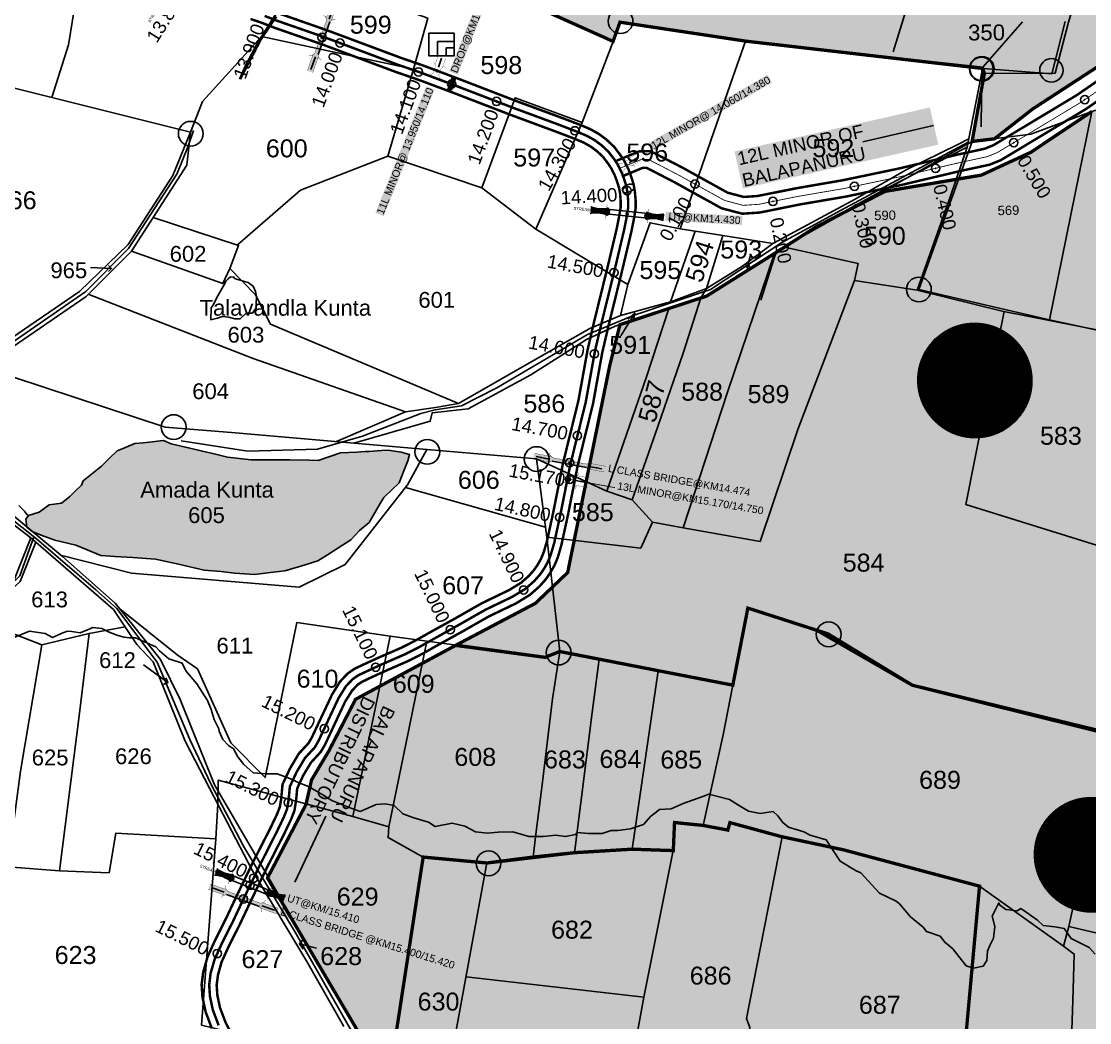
# Model space of a CAD drawing. Header units: inches. Extents: x 194782 to 246112, y 1600383 to 1614216.
# Drawn here: x 198601 to 199887, y 1608963 to 1610168 of the extents above; entities that cross this region are included whole.
import ezdxf
from ezdxf.enums import TextEntityAlignment as Align

# ---------------------------------------------------------------- set-up
doc = ezdxf.new("R2010")
doc.units = ezdxf.units.IN
doc.header["$LTSCALE"] = 15
doc.header["$MEASUREMENT"] = 0
doc.header["$PDMODE"] = 32
doc.header["$PDSIZE"] = 10
doc.linetypes.add('ACAD_ISO02W100', pattern=[15, 12, -3])
doc.linetypes.add('HIDDEN2', pattern=[0.1875, 0.125, -0.0625])
for name, color, linetype in [('BOUNDRY STONES', 240, 'Continuous'), ('CANAL1', 7, 'Continuous'), ('CS', 134, 'Continuous'), ('CSMark', 72, 'Continuous'), ('PAPER SIZE', 5, 'Continuous'), ('PLOTS', 7, 'Continuous'), ('PLOTS NO', 7, 'Continuous'), ('ROADS', 1, 'Continuous'), ('STREAMS', 4, 'Continuous'), ('STRUCTURE', 5, 'Continuous'), ('text2', 7, 'Continuous'), ('wells', 7, 'Continuous'), ('WUA-9', 3, 'Continuous')]:
    doc.layers.add(name, color=color, linetype=linetype)
doc.styles.get("Standard").update_dxf_attribs({"font": 'arial.ttf'})
doc.dimstyles.get("Standard").update_dxf_attribs({"dimtxt": 0.18, "dimasz": 0.18, "dimexe": 0.18, "dimexo": 0.0625, "dimgap": 0.09, "dimtad": 0, "dimtih": 1, "dimtoh": 1, "dimdec": 4, "dimzin": 0, "dimdsep": 46, "dimtxsty": 'Standard', "dimcen": 0.09, "dimadec": 0, "dimazin": 0, "dimtfac": 1, "dimtdec": 4, "dimtofl": 0, "dimtmove": 0, "dimatfit": 3, "dimfxl": 1, "dimtolj": 1, "dimtzin": 0, "dimarcsym": 0})
pattern_1 = [(45, (0, 0), (-0.088388347648, 0.088388347648), [])]

# ---------------------------------------------------------------- blocks, each defined once
blk = doc.blocks.new('DROP')
h = blk.add_hatch()
h.set_pattern_fill('ANSI31', color=1, scale=10, angle=45)
h.set_pattern_definition([(90, (-324.4107, -25.7687), (-1.25, 0), [])])
h.paths.add_polyline_path([(-9.9, -4.3), (-13.8, 4.1), (13.8, 4.1), (10.2, -4.3)])
at = {"layer": 'STRUCTURE', "color": 5, "const_width": 0.49}
blk.add_lwpolyline([(-9.9, -4.3), (-13.8, 4.1), (13.8, 4.1), (10.2, -4.3), (-9.9, -4.3)], dxfattribs=at)
at = {"layer": 'STRUCTURE', "color": 5}
blk.add_circle((0, 0), 1.33, dxfattribs=at)
blk = doc.blocks.new('UT')
at = {"layer": 'STRUCTURE'}
h = blk.add_hatch(dxfattribs=at)
h.set_pattern_fill('DASH', color=150, scale=8, angle=-39.6278, style=0)
h.set_pattern_definition([(320.372247933, (-4370.464, -6260.8811), (1.40800153113, 0.132407282), [1, -1])])
h.paths.add_polyline_path([(765163, 1700681.9), (765165.6, 1700680.6), (765167.2, 1700680.3), (765169.1, 1700680), (765172.4, 1700679.6), (765176.4, 1700679.3), (765179.5, 1700679.5), (765183.1, 1700679.9), (765187.7, 1700680.9), (765188.9, 1700681.2), (765193.1, 1700682.2), (765196.1, 1700680.2), (765196.1, 1700672.2), (765193.1, 1700670.2), (765190.5, 1700670.8), (765188.1, 1700671.3), (765185.5, 1700671.8), (765183.6, 1700672.1), (765181, 1700672.5), (765180.3, 1700672.5), (765178.5, 1700672.6), (765176.7, 1700672.6), (765174.6, 1700672.5), (765172.5, 1700672.3), (765170.4, 1700672), (765168.5, 1700671.7), (765166.1, 1700671.2), (765165, 1700670.8), (765163, 1700669.7)])
h.paths.add_polyline_path([(765259.1, 1700682.2), (765256.1, 1700680.2), (765256.1, 1700672.2), (765259.1, 1700670.2), (765261.9, 1700671), (765264.4, 1700671.6), (765266.4, 1700672), (765269.1, 1700672.5), (765272.7, 1700673), (765276.1, 1700673.1), (765278.6, 1700672.9), (765281.2, 1700672.7), (765283.9, 1700672.3), (765286.4, 1700671.9), (765288, 1700671.3), (765289.2, 1700670.6), (765289.1, 1700682.7), (765287.6, 1700681.8), (765285.7, 1700681.2), (765283, 1700680.7), (765281.2, 1700680.4), (765276.7, 1700679.9), (765272.7, 1700679.9), (765268.7, 1700680.3), (765264.8, 1700681), (765261.2, 1700681.7)])
at = {"layer": 'STRUCTURE', "color": 150, "const_width": 0.628}
for points in [[(765190.1, 1700688.2), (765190.1, 1700684.2), (765196.1, 1700680.2), (765256.1, 1700680.2), (765262.1, 1700684.2), (765262.1, 1700688.2)], [(765190.1, 1700664.2), (765190.1, 1700668.2), (765196.1, 1700672.2), (765256.1, 1700672.2), (765262.1, 1700668.2), (765262.1, 1700664.2)]]:
    blk.add_lwpolyline(points, dxfattribs=at)
at = {"layer": 'STRUCTURE', "color": 150}
for points in [[(765196.1, 1700680.2), (765256.1, 1700680.2)], [(765196.1, 1700672.2), (765256.1, 1700672.2)], [(765196.1, 1700672.2), (765256.1, 1700672.2)]]:
    blk.add_lwpolyline(points, dxfattribs=at)
at = {"layer": 'STRUCTURE', "color": 0}
blk.add_circle((765226.1, 1700676.2), 1.89, dxfattribs=at)
at = {"layer": 'STRUCTURE', "color": 150}
for points in [[(765163, 1700681.9), (765164.4, 1700681.1), (765167.9, 1700680.2), (765171.2, 1700679.8), (765176.1, 1700679.4), (765184.7, 1700680.3), (765193.1, 1700682.2)], [(765163, 1700669.7), (765164.3, 1700670.6), (765167.8, 1700671.6), (765171.2, 1700672.1), (765176, 1700672.6), (765184.7, 1700672), (765193.1, 1700670.2)], [(765289.1, 1700682.7), (765287.8, 1700681.9), (765284.3, 1700680.9), (765280.9, 1700680.4), (765276.1, 1700679.8), (765267.4, 1700680.5), (765259.1, 1700682.2)], [(765289.2, 1700670.6), (765287.8, 1700671.4), (765284.2, 1700672.3), (765280.9, 1700672.7), (765276.1, 1700673.1), (765267.4, 1700672.2), (765259.1, 1700670.2)]]:
    blk.add_spline(points, degree=3, dxfattribs=at)
at = {"layer": 'STRUCTURE', "color": 0}
blk.add_text('STREAM', height=5, dxfattribs=at).set_placement((765148.2, 1700675.8), align=Align.MIDDLE_CENTER)
for points in [[(765190.9, 1700676), (765164.2, 1700675.8)], [(765289.3, 1700676.7), (765265.4, 1700676.4)]]:
    blk.add_leader(points, dimstyle='Standard', override={"dimasz": 10, "dimgap": 0.09, "dimtad": 0}, dxfattribs=at)
blk = doc.blocks.new('SLB')
at = {"layer": 'STRUCTURE'}
h = blk.add_hatch(dxfattribs=at)
h.set_pattern_fill('DOTS', color=6, scale=20, angle=320.3722, style=0)
h.set_pattern_definition([(320.372247934, (-159.4327, -72.9564), (1.2786241598, 0.5641323054), [0, -1.25])])
h.paths.add_polyline_path([(769699.5, 1706871.1), (769699.5, 1706861.1), (769729.1, 1706861.1), (769732.1, 1706863.1), (769792.1, 1706863.1), (769795.1, 1706861.1), (769824.7, 1706861.1), (769824.7, 1706871.1), (769795.1, 1706871.1), (769792.1, 1706869.1), (769732.1, 1706869.1), (769729.1, 1706871.1)])
at = {"layer": 'STRUCTURE', "color": 6, "linetype": 'ACAD_ISO02W100', "ltscale": 0.5, "const_width": 0.5}
for points in [[(769699.5, 1706871.1), (769729.1, 1706871.1)], [(769699.5, 1706861.1), (769729.1, 1706861.1)], [(769795.1, 1706871.1), (769824.7, 1706871.1)], [(769795.1, 1706861.1), (769824.7, 1706861.1)]]:
    blk.add_lwpolyline(points, dxfattribs=at)
at = {"layer": 'STRUCTURE', "color": 6, "const_width": 0.628}
for points in [[(769726.1, 1706877.1), (769726.1, 1706873.1), (769732.1, 1706869.1), (769792.1, 1706869.1), (769798.1, 1706873.1), (769798.1, 1706877.1)], [(769726.1, 1706855.1), (769726.1, 1706859.1), (769732.1, 1706863.1), (769792.1, 1706863.1), (769798.1, 1706859.1), (769798.1, 1706855.1)]]:
    blk.add_lwpolyline(points, dxfattribs=at)
at = {"layer": 'STRUCTURE', "color": 6}
blk.add_lwpolyline([(769732.1, 1706863.1), (769792.1, 1706863.1)], dxfattribs=at)
blk.add_lwpolyline([(769732.1, 1706863.1), (769792.1, 1706863.1)], dxfattribs=at)
at = {"layer": 'STRUCTURE', "color": 0}
blk.add_circle((769762.1, 1706866.1), 1.24, dxfattribs=at)
for points in [[(769703.8, 1706866), (769726.7, 1706866)], [(769818.6, 1706865.8), (769795.7, 1706865.8)]]:
    blk.add_leader(points, dimstyle='Standard', override={"dimasz": 10, "dimgap": 0.09, "dimtad": 0}, dxfattribs=at)
blk = doc.blocks.new('OT')
at = {"layer": 'STRUCTURE', "color": 190}
for points, const_width in [([(769775.2, 1706601.8), (769775.2, 1706597.8), (769769.2, 1706593.8), (769761.8, 1706593.8), (769754.4, 1706593.8), (769748.4, 1706597.8), (769748.4, 1706601.8)], 0.5), ([(769751.4, 1706595.8), (769729.4, 1706595.8)], 0.5), ([(769761.8, 1706593.8), (769761.8, 1706581)], 2.5), ([(769751.4, 1706579), (769729.4, 1706579)], 0.5), ([(769748.4, 1706573), (769748.4, 1706577), (769754.4, 1706581), (769761.8, 1706581), (769761.8, 1706581), (769761.8, 1706581), (769769.2, 1706581), (769775.2, 1706577), (769775.2, 1706573)], 0.5)]:
    blk.add_lwpolyline(points, dxfattribs=dict(at, const_width=const_width))
at = {"layer": 'STRUCTURE', "color": 0}
blk.add_circle((769761.8, 1706587.4), 1.87, dxfattribs=at)
blk.add_leader([(769732.6, 1706587.4), (769753.8, 1706587.4)], dimstyle='Standard', override={"dimasz": 10, "dimgap": 0.09, "dimtad": 0}, dxfattribs=at)

msp = doc.modelspace()

# ---------------------------------------------------------------- hatches: boundary and pattern name
at = {"layer": 'PLOTS NO', "true_color": 0xcd6928}
h = msp.add_hatch(color=32, dxfattribs=at)
h.dxf.hatch_style = 1
h.paths.add_polyline_path([(199062.2, 1610361.2), (199128.4, 1610445.5), (199159.3, 1610480.3), (199193.3, 1610509.1), (199207.4, 1610520.5), (199319.4, 1610533.8), (199415.7, 1610554.7), (199479.6, 1610597.1), (199505.3, 1610612.1), (199584.5, 1610608.1), (199640.2, 1610641.5), (199694.8, 1610687), (199711, 1610723.4), (199732.9, 1610726.7), (199826.8, 1610706.3), (199880.4, 1610686.2), (199939.1, 1610665.3), (199997.3, 1610646.2), (200001.3, 1610645.7), (200136.3, 1610578.7), (200183.8, 1610567), (200245.1, 1610514.5), (200367.4, 1610507.2), (200430.8, 1610519.4), (200556.3, 1610504.1), (200613.2, 1610499.2), (200643.7, 1610480.8), (200646.8, 1610430.2), (200637.7, 1610413.5), (200626, 1610393), (200631.7, 1610317.3), (200631.1, 1610286.7), (200399.3, 1610172.3), (200307.3, 1610130.8), (200242.5, 1610101.3), (200176.1, 1610094.5), (200091.4, 1610096.2), (199924.2, 1610131.5), (199818.6, 1610062.8), (199772.7, 1610027), (199745.8, 1610023.8), (199760.5, 1610105.6), (199758.5, 1610111.7), (199473, 1610144.6), (199321.7, 1610167.4), (199313.4, 1610144.3), (198996.4, 1610286), (199017.2, 1610314.9), (199044.6, 1610337.1)])
h = msp.add_hatch(color=32, dxfattribs=at)
h.dxf.hatch_style = 1
h.paths.add_polyline_path([(199062.2, 1610361.2), (199128.4, 1610445.5), (199159.3, 1610480.3), (199193.3, 1610509.1), (199207.4, 1610520.5), (199319.4, 1610533.8), (199415.7, 1610554.7), (199479.6, 1610597.1), (199505.3, 1610612.1), (199584.5, 1610608.1), (199640.2, 1610641.5), (199694.8, 1610687), (199711, 1610723.4), (199732.9, 1610726.7), (199826.8, 1610706.3), (199880.4, 1610686.2), (199939.1, 1610665.3), (199997.3, 1610646.2), (200001.3, 1610645.7), (200136.3, 1610578.7), (200183.8, 1610567), (200245.1, 1610514.5), (200367.4, 1610507.2), (200430.8, 1610519.4), (200556.3, 1610504.1), (200613.2, 1610499.2), (200643.7, 1610480.8), (200646.8, 1610430.2), (200637.7, 1610413.5), (200626, 1610393), (200631.7, 1610317.3), (200631.1, 1610286.7), (200399.3, 1610172.3), (200307.3, 1610130.8), (200242.5, 1610101.3), (200176.1, 1610094.5), (200091.4, 1610096.2), (199924.2, 1610131.5), (199818.6, 1610062.8), (199772.7, 1610027), (199745.8, 1610023.8), (199760.5, 1610105.6), (199758.5, 1610111.7), (199473, 1610144.6), (199321.7, 1610167.4), (199313.4, 1610144.3), (198996.4, 1610286), (199017.2, 1610314.9), (199044.6, 1610337.1)])
at = {"layer": 'PLOTS NO', "true_color": 0xa953a0}
h = msp.add_hatch(dxfattribs=at)
h.set_pattern_fill('ANSI31', color=215)
h.set_pattern_definition(pattern_1)
h.paths.add_polyline_path([(199123.7, 1609417.1), (199219.8, 1609467.7), (199258.7, 1609504.8), (199309.3, 1609753.7), (199321.7, 1609803.2), (199380.6, 1609822.7), (199419.2, 1609835.4), (199426, 1609837.6), (199507.6, 1609888.8), (199557.8, 1609920.9), (199640.9, 1609963.7), (199757, 1609983.3), (199816.7, 1610010.9), (199889.8, 1610059.7), (199979.9, 1610088.2), (199916.6, 1609792.3), (199989.1, 1609779.3), (199988.2, 1609774.2), (200151.9, 1609733.4), (200159.3, 1609762.5), (200394.5, 1609703.9), (200465.6, 1609748.5), (200398.7, 1609585.6), (200348.1, 1609462.4), (200301, 1609241.6), (200095.6, 1609293.3), (200028.2, 1609310.8), (199913, 1609322.2), (199911.7, 1609311.3), (199895.3, 1609314.1), (199673.8, 1609369.1), (199572.3, 1609430.9), (199475.7, 1609462), (199457.6, 1609369.2), (199367.8, 1609386.6), (199296.6, 1609400.5), (199249.2, 1609409.7), (199231.4, 1609402.7)])
at = {"layer": 'PLOTS NO', "true_color": 0xf7abae}
h = msp.add_hatch(dxfattribs=at)
h.set_pattern_fill('ANSI31', color=241)
h.set_pattern_definition(pattern_1)
h.paths.add_polyline_path([(200188.9, 1608705.7), (199857.8, 1608746.3), (199865.2, 1608790.2), (199725.2, 1608803.2), (199754.7, 1609127.2), (199591, 1609170.9), (199516.2, 1609186.8), (199454.1, 1609203.7), (199451.6, 1609194.7), (199421.9, 1609200.3), (199387.4, 1609203.8), (199385.9, 1609170), (199336.3, 1609171.7), (199266.9, 1609167.5), (199217.1, 1609162.2), (199161.5, 1609155.1), (199084.7, 1609162.2), (199045.3, 1608905.7), (199031.7, 1608909.1), (198897.2, 1609137.1), (198943.5, 1609225.4), (198950.3, 1609255.2), (198971, 1609289.8), (199003.3, 1609352.2), (199124.2, 1609417.3), (199231.4, 1609402.7), (199249.2, 1609409.7), (199367.8, 1609386.6), (199457.6, 1609369.2), (199475.7, 1609462), (199558.9, 1609435.2), (199673.8, 1609369.1), (199911.7, 1609311.3), (199913, 1609322.2), (200028.2, 1609310.8), (200095.6, 1609293.3), (200300.7, 1609241.4), (200274.1, 1609135.2), (200239.4, 1608969), (200224.7, 1608881.4)])
at = {"layer": 'PLOTS NO', "true_color": 0x105689}
h = msp.add_hatch(color=146, dxfattribs=at)
h.dxf.hatch_style = 1
h.paths.add_polyline_path([(199519.4, 1607808.8), (199559.2, 1607954.8), (199563, 1607966.6), (199549.2, 1608000.8), (199518.4, 1608065), (199491.7, 1608116), (199459.2, 1608167.8), (199386.2, 1608290.1), (199335.6, 1608382.6), (199329.7, 1608393.5), (199254.4, 1608552.3), (199205.9, 1608655.5), (199202.4, 1608663), (199108, 1608784.4), (199094.4, 1608801.9), (199031.7, 1608909.1), (199045.3, 1608905.7), (199084.7, 1609162.2), (199161.5, 1609155.1), (199266.9, 1609167.5), (199336.3, 1609171.7), (199385.9, 1609170), (199387.4, 1609203.8), (199421.9, 1609200.3), (199451.6, 1609194.7), (199454.1, 1609203.7), (199516.2, 1609186.8), (199591, 1609170.9), (199754.7, 1609127.2), (199725.2, 1608803.2), (199865.2, 1608790.2), (199857.8, 1608746.3), (200188.9, 1608705.7), (200167.1, 1608569.4), (200138.2, 1608392.3), (200122.1, 1608279.9), (200100.7, 1608146.6), (200075, 1607996.2), (200016.7, 1607801.5), (199984.1, 1607699.1), (199948.3, 1607590.7), (199922.4, 1607437.1), (199898.5, 1607332.5), (199865.4, 1607312.9), (199832.4, 1607319.7), (199794.5, 1607346.2), (199697.4, 1607459), (199532.6, 1607620.7), (199610.5, 1607599.2), (199705.7, 1607576.6), (199713.2, 1607618.4), (199732, 1607623.4), (199630.7, 1607702.4), (199599, 1607739.2), (199591.4, 1607746.9), (199552.1, 1607786.9)])
at = {"layer": 'text2'}
h = msp.add_hatch(dxfattribs=at)
h.set_pattern_fill('ANSI31', color=5)
h.set_pattern_definition([(45, (8885.66825, -2942.65572), (-0.088388347648, 0.088388347648), [])])
edge = h.paths.add_edge_path()
edge.add_arc((199749.1, 1609736), 69.1, 0, 360)
h.paths.add_polyline_path([(199670.4, 1609704.9), (199827.8, 1609704.9), (199827.8, 1609767), (199670.4, 1609767)], flags=9)
h = msp.add_hatch(dxfattribs=at)
h.set_pattern_fill('ANSI31', color=5)
h.set_pattern_definition([(45, (9026.21393, -3513.70446), (-0.088388347648, 0.088388347648), [])])
edge = h.paths.add_edge_path()
edge.add_arc((199889.6, 1609164.9), 69.1, 0, 360)
h.paths.add_polyline_path([(199811, 1609133.9), (199968.3, 1609133.9), (199968.3, 1609195.9), (199811, 1609195.9)], flags=9)
at = {"layer": 'wells'}
h = msp.add_hatch(dxfattribs=at)
h.set_pattern_fill('DASH', color=4, scale=14.585985, angle=-0.032)
h.set_pattern_definition([(359.9679704, (169158.6997, 1606507.6775), (1.82426713, 1.82222866), [1.82324818, -1.82324818])])
h.paths.add_polyline_path([(198609.5, 1609573.4), (198622.3, 1609577.3), (198634.1, 1609586.2), (198649.3, 1609588.2), (198658.6, 1609596), (198666.1, 1609603.2), (198673.1, 1609610), (198675.1, 1609615.2), (198697.3, 1609632.9), (198707, 1609642.4), (198716.2, 1609651.3), (198724.3, 1609654.6), (198737.6, 1609660.1), (198747.4, 1609661.1), (198758.6, 1609662.3), (198768, 1609663.2), (198771.9, 1609663.6), (198781.2, 1609659.8), (198803.5, 1609654.6), (198818.9, 1609650.9), (198832.8, 1609647.6), (198848.9, 1609643.8), (198877.7, 1609640.5), (198909, 1609640.5), (198924.3, 1609640.4), (198947.9, 1609639.9), (198958.4, 1609639.7), (198972.2, 1609644.4), (198985.1, 1609648.8), (199004.7, 1609649.9), (199014.3, 1609650.4), (199019.1, 1609650.7), (199034.6, 1609651.6), (199042.1, 1609652), (199058.3, 1609649.6), (199068.3, 1609646.9), (199066.3, 1609639.4), (199061.3, 1609627.1), (199055.6, 1609612.9), (199037.3, 1609595.1), (199033, 1609587.9), (199019.5, 1609564.9), (199007.9, 1609555.5), (198997.4, 1609544), (198982.1, 1609534.2), (198969.6, 1609526.3), (198957.7, 1609518.7), (198937.3, 1609512.5), (198918.2, 1609506.7), (198900.9, 1609504.7), (198881.4, 1609502.4), (198857.6, 1609503.9), (198841.6, 1609506.2), (198820.8, 1609507.7), (198790.2, 1609515), (198767.9, 1609519.8), (198762.2, 1609521), (198735, 1609522.8), (198713.4, 1609524.2), (198696.4, 1609525.3), (198679.9, 1609532), (198666.2, 1609537.7), (198641.1, 1609543.8), (198624.5, 1609549.7), (198613.7, 1609554.2), (198607.4, 1609559.5), (198606, 1609568.9)])

# ---------------------------------------------------------------- linework, layer by layer
at = {"layer": 'BOUNDRY STONES', "color": 1}
for points in [[(199758.8, 1610113.3), (199806.6, 1610167.8)], [(199757.5, 1610111.2), (199756.7, 1610041.4)]]:
    msp.add_lwpolyline(points, dxfattribs=at)
for centre, radius in [((199322.4, 1610168.6), 14.9), ((199757.5, 1610111.2), 14.9), ((199757.1, 1610111.2), 14.1), ((199841.3, 1610109.4), 14.1), ((198804.8, 1610033.1), 14.9), ((199681.7, 1609845.6), 14.9), ((198784.2, 1609679.9), 14.9), ((199089.7, 1609650.1), 14.9), ((199221.4, 1609641.4), 14.9), ((199573, 1609430.4), 14.9), ((199247.9, 1609408.4), 14.9), ((199163.4, 1609154.7), 14.9)]:
    msp.add_circle(centre, radius, dxfattribs=at)
at = {"layer": 'CANAL1', "color": 3, "linetype": 'HIDDEN2', "ltscale": 4, "true_color": 0x00ff00, "const_width": 3}
msp.add_lwpolyline([(198893.8, 1610174.9), (198908.3, 1610169.3), (198966.1, 1610149.2), (199054.7, 1610116), (199080.9, 1610107), (199121.3, 1610091.9), (199193.6, 1610064.1), (199248.9, 1610043.7), (199270.3, 1610035.4), (199282, 1610030.5), (199291.3, 1610025.3), (199300, 1610018.8), (199308, 1610011.2), (199314.3, 1610003), (199319, 1609996), (199323.4, 1609987.2), (199326.5, 1609979.1), (199329.2, 1609970.5), (199330.7, 1609962.4), (199331.6, 1609952.2), (199331.5, 1609943.6), (199329.5, 1609931.5), (199326.7, 1609917.5), (199316.1, 1609872.6), (199299.2, 1609804), (199291.5, 1609771.1), (199280.5, 1609710.1), (199261.8, 1609634.4), (199250.5, 1609577.2), (199242.5, 1609540.4), (199238.3, 1609526.1), (199234.7, 1609517.3), (199230.4, 1609509.6), (199225.3, 1609502.2), (199218.5, 1609494.6), (199208.2, 1609485.4), (199192.3, 1609475.7), (199159.3, 1609459.8), (199129, 1609442.5), (199097.4, 1609424.9), (199079.5, 1609414.8), (199062.9, 1609406.4), (199034.4, 1609394), (199016.8, 1609385.9), (199006.5, 1609381.1), (198999.7, 1609376.3), (198991.7, 1609367.9), (198982.7, 1609353.4), (198958.6, 1609302), (198954.1, 1609294.2), (198942.2, 1609281.3), (198932.2, 1609264.4), (198924.2, 1609247.3), (198922.7, 1609231.8), (198920.8, 1609220.2), (198917, 1609210.5), (198908.5, 1609192.8), (198888.5, 1609153.4), (198868.2, 1609111.6), (198855.3, 1609084.1), (198842.4, 1609058.6), (198833.5, 1609038.9), (198828.7, 1609022.3), (198827, 1609008.4), (198827.9, 1608994.7), (198831.3, 1608978.4), (198838.4, 1608959.5)], dxfattribs=at)
at = {"layer": 'CANAL1', "color": 200, "const_width": 3}
for points in [[(198911.4, 1610177.8), (198969.1, 1610157.6), (199057.8, 1610124.5), (199083.9, 1610115.5), (199124.5, 1610100.3), (199196.7, 1610072.5), (199252, 1610052.1), (199273.7, 1610043.8), (199286, 1610038.6), (199296.3, 1610032.8), (199305.8, 1610025.7), (199314.7, 1610017.3), (199321.6, 1610008.2), (199326.8, 1610000.6), (199331.7, 1609990.8), (199335, 1609982), (199338, 1609972.7), (199339.6, 1609963.6), (199340.6, 1609952.5), (199340.5, 1609942.8), (199338.4, 1609929.9), (199335.5, 1609915.6), (199324.8, 1609870.5), (199307.9, 1609801.9), (199300.3, 1609769.3), (199289.3, 1609708.3), (199270.6, 1609632.5), (199259.3, 1609575.3), (199251.2, 1609538.2), (199246.9, 1609523.1), (199242.8, 1609513.3), (199238, 1609504.9), (199232.4, 1609496.7), (199224.9, 1609488.2), (199213.5, 1609478.1), (199196.6, 1609467.7), (199163.5, 1609451.8), (199133.4, 1609434.6), (199101.8, 1609417.1), (199083.7, 1609406.9), (199066.7, 1609398.3), (199038.1, 1609385.8), (199020.6, 1609377.8), (199011, 1609373.2), (199005.6, 1609369.5), (198998.9, 1609362.4), (198990.6, 1609349.1), (198966.6, 1609297.8), (198961.4, 1609288.9), (198949.5, 1609275.9), (198940.1, 1609260.2), (198933, 1609244.9), (198931.7, 1609230.7), (198929.6, 1609217.8), (198925.3, 1609206.9), (198916.6, 1609188.8), (198896.5, 1609149.4), (198876.4, 1609107.8), (198863.4, 1609080.2), (198850.5, 1609054.7), (198841.9, 1609035.8), (198837.6, 1609020.5), (198836, 1609008.1), (198836.8, 1608996), (198840, 1608980.9), (198846.7, 1608963.1), (198865, 1608927.4)], [(198876.8, 1610171.3), (198890.7, 1610166.5), (198905.1, 1610160.9), (198963, 1610140.7), (199051.7, 1610107.5), (199077.8, 1610098.5), (199118.1, 1610083.5), (199190.4, 1610055.7), (199245.7, 1610035.2), (199267, 1610027.1), (199278.1, 1610022.4), (199286.4, 1610017.7), (199294.2, 1610011.9), (199301.3, 1610005.2), (199307, 1609997.7), (199311.2, 1609991.5), (199315.2, 1609983.5), (199318, 1609976.1), (199320.5, 1609968.4), (199321.8, 1609961.2), (199322.6, 1609951.8), (199322.5, 1609944.4), (199320.6, 1609933.2), (199317.9, 1609919.4), (199307.3, 1609874.7), (199290.4, 1609806.1), (199282.7, 1609772.9), (199271.7, 1609712), (199253.1, 1609636.4), (199241.7, 1609579), (199233.8, 1609542.6), (199229.8, 1609529.1), (199226.6, 1609521.3), (199222.7, 1609514.4), (199218.2, 1609507.8), (199212.1, 1609500.9), (199202.8, 1609492.6), (199188, 1609483.6), (199155.1, 1609467.7), (199124.6, 1609450.3), (199093, 1609432.8), (199075.2, 1609422.8), (199059, 1609414.5), (199030.7, 1609402.2), (199013, 1609394.1), (199002, 1609388.9), (198993.8, 1609383.2), (198984.5, 1609373.4), (198974.8, 1609357.6), (198950.6, 1609306.2), (198946.8, 1609299.6), (198934.9, 1609286.7), (198924.2, 1609268.6), (198915.3, 1609249.7), (198913.8, 1609233), (198912.1, 1609222.6), (198908.8, 1609214.1), (198900.5, 1609196.7), (198880.4, 1609157.4), (198860.1, 1609115.5), (198847.2, 1609088.1), (198834.3, 1609062.5), (198825, 1609042), (198819.9, 1609024.1), (198817.9, 1609008.7), (198818.9, 1608993.5), (198822.7, 1608975.8), (198830.2, 1608955.8)], [(199317.7, 1610000.6), (199344.5, 1610011.8), (199358.2, 1610012.2), (199369.2, 1610006.6), (199396.9, 1609992.3), (199451.4, 1609962.1), (199470.8, 1609957), (199487.3, 1609958.1), (199534.9, 1609967.6), (199590, 1609977.1), (199656.7, 1609991), (199726.6, 1610007.6), (199760.8, 1610015), (199771.3, 1610019.2), (199804, 1610038.8), (199872.5, 1610080), (199917.1, 1610110.8)], [(199325.4, 1609982.2), (199348.7, 1609991.9), (199353.7, 1609992.1), (199360.1, 1609988.8), (199387.5, 1609974.6), (199443.9, 1609943.4), (199468.9, 1609936.8), (199490, 1609938.2), (199538.6, 1609948), (199593.7, 1609957.4), (199661, 1609971.5), (199731, 1609988.1), (199766.7, 1609995.8), (199780.2, 1610001.2), (199814.3, 1610021.7), (199883.4, 1610063.2), (199928.4, 1610094.4)]]:
    msp.add_lwpolyline(points, dxfattribs=at)
at = {"layer": 'CANAL1', "color": 1, "linetype": 'HIDDEN2', "ltscale": 4, "const_width": 1}
msp.add_lwpolyline([(199321.5, 1609991.4), (199346.6, 1610001.9), (199355.9, 1610002.1), (199364.7, 1609997.7), (199392.2, 1609983.4), (199447.7, 1609952.8), (199469.9, 1609946.9), (199488.7, 1609948.1), (199536.8, 1609957.8), (199591.8, 1609967.2), (199658.9, 1609981.3), (199728.8, 1609997.9), (199763.7, 1610005.4), (199775.7, 1610010.2), (199809.1, 1610030.2), (199877.9, 1610071.6), (199922.7, 1610102.6)], dxfattribs=at)
at = {"layer": 'CANAL1', "color": 1, "ltscale": 4, "const_width": 1, "elevation": 5}
msp.add_lwpolyline([(199261, 1609617), (199315.6, 1609607)], dxfattribs=at)
at = {"layer": 'CS'}
for p in [(199881.5, 1610074.1), (199795.9, 1610022.3), (199701.8, 1609991.5), (199412.1, 1609972.5), (199604.1, 1609969.8), (199505.8, 1609951.6)]:
    msp.add_point(p, dxfattribs=at)
at = {"layer": 'PLOTS'}
for points in [[(199745.8, 1610023.8), (199760.5, 1610105.6), (199845.6, 1610106), (199861.9, 1610167.4), (199878.9, 1610224.3), (199884.4, 1610237.4), (199904.1, 1610306.7), (199905.8, 1610311.1), (199919.3, 1610357.2), (199932, 1610399.8), (199959.6, 1610493.6), (200001.3, 1610645.7), (200002.1, 1610651.8)], [(199491.5, 1609832.7), (199510.3, 1609892), (199521, 1609898.1), (199745.8, 1610023.8), (199816.3, 1610032.6), (199889.8, 1610059.7), (199979.9, 1610088.2), (200110.9, 1610130.9), (200209.2, 1610165.5), (200273.2, 1610192.6), (200330.4, 1610227.3), (200504.6, 1610333.2), (200626, 1610393)], [(198985.8, 1610290.9), (199313.4, 1610144.3), (199321.7, 1610167.4), (199473, 1610144.6), (199758.8, 1610113.3), (199739.9, 1610017.1), (199719.7, 1609958.1), (199679.7, 1609844.6), (199782, 1609819.5), (199989.4, 1609778.7), (199974.9, 1609692.4), (200137.3, 1609663.9), (200139.6, 1609646.9), (200240.8, 1609627.8), (200398.7, 1609585.6)], [(199073.1, 1610110.9), (199090.3, 1610172.2), (198939.4, 1610226.6)], [(198459, 1610186.2), (198447.8, 1610124.2), (198804.6, 1610035), (198818.8, 1610072.1), (198889.8, 1610150.1), (198914, 1610188.4)], [(199858, 1610168.4), (199841.6, 1610105.4), (199758.5, 1610111.7)], [(198860.9, 1609899.2), (198936.9, 1609965.2), (199042.2, 1610006.2), (199073.1, 1610110.9), (198889.8, 1610150.1)], [(199220.2, 1609918.2), (199331.2, 1609851.4), (199357.9, 1609925.9), (199394, 1609918.4), (199457.7, 1610101.3), (199472.8, 1610144.6)], [(199276.3, 1610046.7), (199313.4, 1610144.3)], [(199042.2, 1610006.2), (199155.5, 1609968.1), (199195.3, 1610076.5), (199276.3, 1610046.7), (199220.2, 1609918.2), (199155.5, 1609968.1)], [(199839, 1609809.1), (199889.8, 1610059.7)], [(198397.5, 1609514), (198481.2, 1609645), (198523.4, 1609711.1), (198554.4, 1609752), (198678.8, 1609837.2), (198733.4, 1609891.8), (198759.4, 1609932.2), (198800, 1609995.3), (198804.6, 1610035)], [(198441.3, 1609850.4), (198503.8, 1609773.6), (198546, 1609755.6), (198589.3, 1609787.4), (198671, 1609843.1), (198729.5, 1609899.9), (198783.1, 1609983), (198804.6, 1610035)], [(199394, 1609918.4), (199445.7, 1609910.4), (199505.8, 1609901), (199604.8, 1609954.4), (199666.4, 1609989.7), (199728.4, 1610020.2), (199741.8, 1610026.8)], [(200354, 1609591.8), (200235.2, 1609621.2), (200136.5, 1609641.7), (200137.2, 1609653.8), (199976.3, 1609689.4), (199988.2, 1609774.2), (199989.1, 1609779.3), (199916.6, 1609792.3), (199839, 1609809.1), (199783.6, 1609821.8), (199681.7, 1609845.6), (199745.8, 1610023.8)], [(199739.9, 1610017.1), (199643.2, 1609967.5), (199557.8, 1609920.9), (199511.9, 1609891.4), (199426, 1609837.6), (199372, 1609819.9), (199315.9, 1609801.5), (199281.2, 1609785.4), (199214.5, 1609742.9), (199138.7, 1609701.7), (199095.6, 1609697.1), (199093.3, 1609686.9), (199001.1, 1609660.6)], [(198759.4, 1609932.2), (198862.3, 1609898.7), (198851.7, 1609870.9)], [(199445.7, 1609910.4), (199425.7, 1609846.7), (199419.2, 1609835.4), (199397.8, 1609769), (199367.1, 1609680.5), (199336.4, 1609592.2), (199305.9, 1609602.7), (199353.8, 1609740.6), (199380.6, 1609822.7)], [(199412.1, 1609915.6), (199382.4, 1609830.8)], [(199322.5, 1609814.3), (199382.4, 1609830.8), (199425.7, 1609846.7), (199469.3, 1609873.8), (199505.8, 1609901)], [(199519.8, 1609896.5), (199608.6, 1609876.8), (199604, 1609856.4), (199535.8, 1609676.8), (199490.5, 1609542.2), (199397.9, 1609558.6)], [(199063.6, 1609698.4), (199099.7, 1609703.6), (199127.3, 1609708.4), (198900.7, 1609803.9), (198882.8, 1609839), (198851.7, 1609870.9), (198843.3, 1609852.7), (198733.4, 1609891.8)], [(199336.4, 1609592.2), (199361, 1609565.6), (199397.9, 1609558.6), (199451.3, 1609721.8), (199507.6, 1609888.8)], [(199604, 1609856.4), (199679.7, 1609844.6)], [(199127.3, 1609708.4), (199226.9, 1609765.1), (199285.5, 1609798.6), (199322.5, 1609814.3), (199331.2, 1609851.4)], [(198681.4, 1609839.8), (198880.1, 1609762.6), (199063.6, 1609698.4), (198980.2, 1609662.4)], [(199249.2, 1609409.7), (199457.7, 1609369.2), (199475.7, 1609462), (199572.3, 1609430.9), (199673.8, 1609369.1), (199900.6, 1609312.7), (199938.3, 1609524.6), (199738.4, 1609586.6), (199784.2, 1609819.1)], [(198648, 1609525.8), (198733.5, 1609504.2), (198935.4, 1609487.3), (198990.7, 1609514.5), (199066, 1609610.5), (199089.3, 1609653.1), (198858.5, 1609672.8), (198774.1, 1609680), (198554.4, 1609752)], [(199599, 1607739.2), (199619.4, 1607802.5), (199612.6, 1607826.4), (199572.5, 1607943), (199547.6, 1608004.7), (199500.8, 1608101.5), (199459.2, 1608167.8), (199386.2, 1608290.1), (199325.3, 1608401.5), (199254.4, 1608552.3), (199202.4, 1608663), (199108, 1608784.4), (199094.4, 1608801.9), (199019.2, 1608930.4), (198954.7, 1609041), (198895.6, 1609142.4), (198833.5, 1609249.1), (198791.9, 1609352), (198768.4, 1609399.9), (198735.9, 1609440.6), (198713.9, 1609468.1), (198650.3, 1609523.9), (198571.2, 1609589.4), (198481.5, 1609658.3)], [(199089.3, 1609653.1), (199221.3, 1609641.8), (199305.9, 1609602.7)], [(199361, 1609565.6), (199346.8, 1609534), (199233.7, 1609547.3), (199221.3, 1609641.8)], [(198506.9, 1609626.9), (198612.2, 1609546.7), (198711.7, 1609460.3), (198739.9, 1609418.2), (198759.4, 1609397.4), (198797.9, 1609301.7), (198839, 1609222.8), (198879.3, 1609145.5), (198944.5, 1609036.4), (198989.1, 1608958.1)], [(199232.1, 1609559.6), (199063.5, 1609607.2)], [(198208.3, 1609240), (198260.9, 1609270.8), (198319.3, 1609304.4), (198401.4, 1609356.1), (198472.8, 1609395.3), (198519.9, 1609435), (198592.1, 1609495.9), (198612.2, 1609546.7)], [(199233.7, 1609547.3), (199249.2, 1609409.7), (199231.4, 1609402.7), (199045.1, 1609428.2)], [(198618.3, 1609541.4), (198599.3, 1609494.1), (198541.3, 1609440.5), (198469.3, 1609384.1), (198395.4, 1609337), (198313.2, 1609286.5), (198206.9, 1609226.2)], [(198646.8, 1609145.7), (198706.4, 1609143.4), (198714.6, 1609191), (198835, 1609184.3), (198837.4, 1609226), (198837.9, 1609255), (198999.8, 1609211.1), (199029.6, 1609354.2), (199045.1, 1609428.2), (198932.7, 1609444.7), (198894.4, 1609258), (198853, 1609299.8), (198812.8, 1609388.7), (198788.3, 1609405.8), (198719.5, 1609461.1)], [(198548.9, 1609447.5), (198625.6, 1609417.7), (198682.3, 1609431.4), (198725.8, 1609439.3)], [(198625.6, 1609417.7), (198599.9, 1609265.8), (198584.6, 1609150.3), (198646.8, 1609145.7), (198670.7, 1609335.3), (198682.3, 1609431.4)], [(199043.3, 1609198.8), (199067.3, 1609316), (199089.3, 1609422.1)], [(199249.2, 1609409.7), (199240.5, 1609352.8), (199227.4, 1609246.1), (199220.4, 1609189.7), (199217.1, 1609162.2), (199266.9, 1609167.5)], [(199336.3, 1609171.7), (199266.9, 1609167.5), (199288.4, 1609336.2), (199296.6, 1609400.5)], [(199367.8, 1609386.6), (199336.3, 1609171.7), (199385.9, 1609170), (199387.4, 1609203.8), (199421.9, 1609200.3)], [(199862.2, 1609078.8), (199856, 1609055.1), (199754.7, 1609127.2), (199591, 1609170.9), (199516.2, 1609186.8), (199454.1, 1609203.7), (199451.6, 1609194.7), (199421.9, 1609200.3), (199446, 1609309.3), (199457.6, 1609369.2)], [(199894.8, 1609227.8), (199862.2, 1609078.8), (200244.9, 1608988.6)], [(199217.1, 1609162.2), (199161.5, 1609155.1), (199084.7, 1609162.2), (199042.4, 1609185.6), (199043.3, 1609198.8), (198999.8, 1609211.1)], [(199003.2, 1608914.8), (198817.9, 1608959.7), (198835, 1609184.3)], [(199517.2, 1609186.5), (199474, 1608968), (199477.9, 1608957.2), (199462.2, 1608845.7), (199328.7, 1608874.2)], [(199084.7, 1609162.2), (199045.3, 1608905.7), (199031.7, 1608909.1)], [(199136.3, 1609018), (199350.4, 1608993.4), (199385.9, 1609170)], [(199045.3, 1608905.7), (199112.7, 1608890.1), (199161.5, 1609155.1)], [(199462.2, 1608845.7), (199597.7, 1608812.4), (199642.4, 1608805.8), (199725.2, 1608803.2), (199754.7, 1609127.2)], [(199725.2, 1608803.2), (199865.2, 1608790.2), (199862.4, 1608850), (199866.9, 1608989.2), (199868.7, 1609045.4), (199856, 1609055.1)], [(199350.4, 1608993.4), (199328.8, 1608874.7), (199310.4, 1608788.2), (199280, 1608645.7), (199205.9, 1608655.5)]]:
    msp.add_lwpolyline(points, dxfattribs=at)
at = {"layer": 'PLOTS', "color": 0}
for points in [[(198863.3, 1610098.7), (198870.3, 1610114.3), (198885.9, 1610144.1), (198904.7, 1610172.5), (198923.3, 1610204.3), (198946.8, 1610244.5), (198974.6, 1610277.4), (199006, 1610315.2), (199013.2, 1610323.8), (199034.3, 1610340), (199042.6, 1610346.4), (199064.3, 1610374.7), (199104.2, 1610426.3), (199125.6, 1610453.9), (199140.8, 1610473.5), (199172.3, 1610498.8), (199207.9, 1610529.4), (199217.2, 1610537.1)], [(199750.9, 1610432), (199724.3, 1610344.4), (199713.5, 1610315), (199698.3, 1610273.5), (199673.1, 1610204.9), (199650.8, 1610131.8)], [(198637.3, 1610076.8), (198657.4, 1610140.2), (198667.2, 1610199.8), (198683.2, 1610279.3), (198713.5, 1610277.9), (198726.9, 1610341)]]:
    msp.add_lwpolyline(points, dxfattribs=at)
at = {"layer": 'PLOTS NO'}
for points in [[(199474.7, 1609871.6), (199478.6, 1609885.2)], [(198709.4, 1609870.7), (198684.1, 1609872.1)], [(198705.6, 1609867.1), (198709.4, 1609870.7), (198705.9, 1609874.5)], [(199473.4, 1609875.8), (199474.7, 1609871.6), (199478, 1609874.5)], [(199339.5, 1609817.1), (199322.8, 1609789.9)], [(199331.2, 1609809.9), (199339.5, 1609817.1), (199338.2, 1609810.6)], [(198777.2, 1609372.4), (198748, 1609393.8)], [(198772, 1609370.1), (198777.2, 1609372.4), (198774.7, 1609377.9)], [(198940.3, 1609051.2), (198935.6, 1609057.8), (198939.5, 1609062.2)], [(198935.6, 1609057.8), (198956.2, 1609052.7)]]:
    msp.add_lwpolyline(points, dxfattribs=at)
at = {"layer": 'ROADS'}
for points in [[(198907.9, 1610174), (198889.4, 1610146.7), (198864.9, 1610098.6)], [(198199.6, 1609260), (198240.7, 1609304.7), (198319.6, 1609413.4), (198411.9, 1609543.8), (198496.5, 1609676.3), (198550, 1609754.3), (198678.3, 1609843.1), (198730, 1609894.8), (198788.1, 1609984.6), (198801.8, 1610018.1), (198808.2, 1610036.8)], [(198793.4, 1609663.2), (198873.4, 1609650.8), (198957.5, 1609653.4), (199011.7, 1609668.8), (199081.8, 1609696.2), (199099.1, 1609700.7), (199130.8, 1609705.4), (199173.6, 1609727), (199282.5, 1609791.4), (199338.9, 1609814.5), (199430.6, 1609845.5), (199516.6, 1609902), (199592.5, 1609943.6), (199741.1, 1610023)], [(198528.5, 1609617.4), (198619, 1609545.2), (198690.3, 1609484.1), (198715.2, 1609462), (198764.2, 1609396.8), (198803.7, 1609303.8), (198829.1, 1609250.3), (198868.5, 1609175.5), (198930.7, 1609071.7), (199022.1, 1608911.3), (199093.3, 1608787.6), (199105.9, 1608781.6), (199199.3, 1608658.8), (199269.6, 1608509.1), (199316.8, 1608406.1), (199373.6, 1608306.2), (199450.8, 1608171.2), (199499.4, 1608093.6), (199540.8, 1608009.4), (199575.6, 1607923.7), (199609.9, 1607826.6), (199612.1, 1607805.2), (199595, 1607743.3)], [(198207.5, 1609232.1), (198342.7, 1609311.9), (198482.2, 1609398.1), (198564.1, 1609467.3), (198599.1, 1609500.9), (198615.7, 1609547.9)]]:
    msp.add_lwpolyline(points, dxfattribs=at)
at = {"layer": 'STREAMS'}
for points in [[(198835.9, 1609835.3), (198845.7, 1609852.8), (198847.1, 1609855.5), (198849.7, 1609858.5), (198852.8, 1609860.7), (198856.9, 1609860.5), (198856.8, 1609859.4), (198859.8, 1609857.8), (198874, 1609854), (198879.9, 1609849.6), (198882.6, 1609843.3), (198883.8, 1609837), (198883.6, 1609828.5), (198883.4, 1609823.5), (198879, 1609816.9), (198871.7, 1609816.9), (198864.5, 1609810.3), (198858, 1609810.1), (198850.8, 1609812.4), (198842.7, 1609813.2), (198837.1, 1609811.1), (198828.9, 1609809.1), (198829.5, 1609823.5), (198831.7, 1609826.6), (198835.9, 1609835.3)], [(198609.5, 1609573.4), (198622.3, 1609577.3), (198634.1, 1609586.2), (198649.3, 1609588.2), (198658.6, 1609596), (198666.1, 1609603.2), (198673.1, 1609610), (198675.1, 1609615.2), (198697.3, 1609632.9), (198707, 1609642.4), (198716.2, 1609651.3), (198724.3, 1609654.6), (198737.6, 1609660.1), (198747.4, 1609661.1), (198758.6, 1609662.3), (198768, 1609663.2), (198771.9, 1609663.6), (198781.2, 1609659.8), (198803.5, 1609654.6), (198818.9, 1609650.9), (198832.8, 1609647.6), (198848.9, 1609643.8), (198877.7, 1609640.5), (198909, 1609640.5), (198924.3, 1609640.4), (198947.9, 1609639.9), (198958.4, 1609639.7), (198972.2, 1609644.4), (198985.1, 1609648.8), (199004.7, 1609649.9), (199014.3, 1609650.4), (199019.1, 1609650.7), (199034.6, 1609651.6), (199042.1, 1609652), (199058.3, 1609649.6), (199068.3, 1609646.9), (199066.3, 1609639.4), (199061.3, 1609627.1), (199055.6, 1609612.9), (199037.3, 1609595.1), (199033, 1609587.9), (199019.5, 1609564.9), (199007.9, 1609555.5), (198997.4, 1609544), (198982.1, 1609534.2), (198969.6, 1609526.3), (198957.7, 1609518.7), (198937.3, 1609512.5), (198918.2, 1609506.7), (198900.9, 1609504.7), (198881.4, 1609502.4), (198857.6, 1609503.9), (198841.6, 1609506.2), (198820.8, 1609507.7), (198790.2, 1609515), (198767.9, 1609519.8), (198762.2, 1609521), (198735, 1609522.8), (198713.4, 1609524.2), (198696.4, 1609525.3), (198679.9, 1609532), (198666.2, 1609537.7), (198641.1, 1609543.8), (198624.5, 1609549.7), (198613.7, 1609554.2), (198607.4, 1609559.5), (198606, 1609568.9), (198609.5, 1609573.4)]]:
    msp.add_lwpolyline(points, dxfattribs=at)
at = {"layer": 'STREAMS', "color": 4}
for points in [[(198597.7, 1609585.3), (198604.4, 1609578.5), (198607.2, 1609574.7), (198609.5, 1609573.4)], [(198593.1, 1609426.8), (198610.7, 1609434.2), (198629.5, 1609431.3), (198638.3, 1609426.7), (198650.7, 1609432), (198656.3, 1609434.1), (198661.6, 1609433.7), (198671.5, 1609432.3), (198680.6, 1609435.8), (198687, 1609438.6), (198697.6, 1609437.6), (198706.7, 1609433), (198716.9, 1609429.1), (198724.7, 1609427), (198731, 1609426.3), (198738.1, 1609426.3), (198762.8, 1609415.3), (198767.3, 1609410.4), (198778.3, 1609400.9), (198794.5, 1609395.6), (198799, 1609386.5), (198812.1, 1609370.6), (198824.8, 1609350.8), (198829.4, 1609339.8), (198832.9, 1609327.9), (198838.7, 1609316.5), (198839, 1609313.7), (198843.6, 1609303.8), (198850.3, 1609296.4), (198856.3, 1609292.6), (198861.6, 1609282.7), (198868.6, 1609273.5), (198879.9, 1609263.7), (198896.1, 1609262.6), (198908.8, 1609262.3), (198924.3, 1609257), (198934.1, 1609252), (198946.5, 1609247.1), (198963.8, 1609237.3), (198974.8, 1609230.3), (198998.7, 1609220.8), (199008.9, 1609216.9), (199028, 1609225.7), (199038.9, 1609226.4), (199049.8, 1609224.3), (199060, 1609214.4), (199073.4, 1609209.5), (199091, 1609204.2), (199099.2, 1609198.9), (199119.6, 1609203.1), (199134.8, 1609199.6), (199147.8, 1609192.5), (199162.2, 1609190.8), (199174.9, 1609192.2), (199192.5, 1609192.4), (199211.8, 1609186.8), (199229.1, 1609186.8), (199244.6, 1609188.5), (199256.2, 1609186.8), (199268.2, 1609189.2), (199270.3, 1609191.7), (199283.7, 1609190.6), (199300.3, 1609190.6), (199310.9, 1609194.1), (199319, 1609194.1), (199334.5, 1609196.2), (199350, 1609201.5), (199358.8, 1609211.3), (199363.8, 1609215.2), (199369.1, 1609219.4), (199383.2, 1609220.1), (199398, 1609226.8), (199421.4, 1609235.3), (199428.8, 1609237.8), (199453.5, 1609231.4), (199464.4, 1609224.7), (199476.4, 1609217.3), (199490.5, 1609214.8), (199506, 1609217), (199512, 1609211.7), (199517.9, 1609203.9), (199524.6, 1609198.3), (199543.3, 1609192.6), (199550.7, 1609188.4), (199570.1, 1609182.8), (199587, 1609157.4), (199606, 1609145.8), (199611.7, 1609143.3), (199634.3, 1609118.9), (199654.4, 1609109.3), (199658.3, 1609105.8), (199671.7, 1609090.3), (199686.8, 1609077.7), (199690.7, 1609072.4), (199707.2, 1609067.1), (199712.9, 1609059.7), (199722.7, 1609051.9), (199738.7, 1609031.3), (199747.5, 1609028.5), (199759.1, 1609030.9), (199763.7, 1609037.6), (199764.4, 1609048.9), (199767.2, 1609055.6), (199771.5, 1609064.4), (199773.2, 1609078.8), (199770.1, 1609091.1), (199777.9, 1609107.1), (199778.9, 1609104.7), (199786.3, 1609099), (199800.1, 1609097.6), (199804.6, 1609100.1), (199811, 1609095.9), (199824.4, 1609086.3), (199831.4, 1609079.7), (199845.2, 1609078.2), (199856.8, 1609076.1), (199864.9, 1609064.2), (199875.5, 1609058.9), (199886.7, 1609053.2), (199894.1, 1609045.5)]]:
    msp.add_lwpolyline(points, dxfattribs=at)
at = {"layer": 'text2', "color": 3}
for p in [(198963, 1610149, 2), (199119, 1610093, 3), (199261, 1609637, 4), (199261, 1609617, 5), (198876.3, 1609128.3), (198868.3, 1609111.8)]:
    msp.add_point(p, dxfattribs=at)
at = {"layer": 'text2', "color": 2}
for p in [(198984.5, 1610142.3), (199079, 1610107.6), (199173.1, 1610072), (199267.4, 1610036.6), (199330.3, 1609964.6), (199314.4, 1609865.9), (199290.9, 1609768.1), (199270.5, 1609669.6), (199249.2, 1609571.2), (199205.7, 1609483.9), (199117.3, 1609436), (199027.5, 1609390.8), (198965.5, 1609316.7), (198922.1, 1609228), (198880.4, 1609136.8), (198836.7, 1609046.1)]:
    msp.add_point(p, dxfattribs=at)
at = {"layer": 'wells', "color": 0}
for points in [[(199091.6, 1610154.2), (199122, 1610154.1), (199122, 1610126.7), (199091.6, 1610126.7)], [(199101.8, 1610144), (199122, 1610144), (199122, 1610126.7), (199101.8, 1610126.7)], [(199112.3, 1610136.4), (199122, 1610136.4), (199122, 1610126.7), (199112.3, 1610126.7)]]:
    msp.add_lwpolyline(points, close=True, dxfattribs=at)
at = {"layer": 'WUA-9', "color": 15, "const_width": 4}
for points in [[(200399.3, 1610172.3), (200307.3, 1610130.8), (200242.5, 1610101.3), (200176.1, 1610094.5), (200091.4, 1610096.2), (199924.2, 1610131.5), (199818.6, 1610062.8), (199772.7, 1610027), (199745.8, 1610023.8), (199760.5, 1610105.6), (199758.5, 1610111.7), (199473, 1610144.6), (199321.7, 1610167.4), (199313.4, 1610144.3), (198996.4, 1610286)], [(199123.7, 1609417.1), (199219.8, 1609467.7), (199258.7, 1609504.8), (199309.3, 1609753.7), (199321.7, 1609803.2), (199380.6, 1609822.7), (199419.2, 1609835.4), (199426, 1609837.6), (199507.6, 1609888.8), (199557.8, 1609920.9), (199640.9, 1609963.7), (199757, 1609983.3), (199816.7, 1610010.9), (199889.8, 1610059.7)], [(199031.7, 1608909.1), (198897.2, 1609137.1), (198943.5, 1609225.4), (198950.3, 1609255.2), (198971, 1609289.8), (199003.3, 1609352.2), (199124.2, 1609417.3), (199231.4, 1609402.7), (199249.2, 1609409.7), (199367.8, 1609386.6), (199457.6, 1609369.2), (199475.7, 1609462), (199558.9, 1609435.2), (199673.8, 1609369.1), (199911.7, 1609311.3), (199913, 1609322.2), (200028.2, 1609310.8), (200095.6, 1609293.3), (200300.7, 1609241.4), (200274.1, 1609135.2), (200239.4, 1608969), (200224.7, 1608881.4)], [(199895.3, 1609314.1), (199673.8, 1609369.1), (199572.3, 1609430.9), (199475.7, 1609462), (199457.6, 1609369.2), (199367.8, 1609386.6), (199296.6, 1609400.5), (199249.2, 1609409.7), (199231.4, 1609402.7), (199123.7, 1609417.1)], [(199725.2, 1608803.2), (199754.7, 1609127.2), (199591, 1609170.9), (199516.2, 1609186.8), (199454.1, 1609203.7), (199451.6, 1609194.7), (199421.9, 1609200.3), (199387.4, 1609203.8), (199385.9, 1609170), (199336.3, 1609171.7), (199266.9, 1609167.5), (199217.1, 1609162.2), (199161.5, 1609155.1), (199084.7, 1609162.2), (199045.3, 1608905.7)], [(199045.3, 1608905.7), (199084.7, 1609162.2), (199161.5, 1609155.1), (199266.9, 1609167.5), (199336.3, 1609171.7), (199385.9, 1609170), (199387.4, 1609203.8), (199421.9, 1609200.3), (199451.6, 1609194.7), (199454.1, 1609203.7), (199516.2, 1609186.8), (199591, 1609170.9), (199754.7, 1609127.2), (199725.2, 1608803.2)]]:
    msp.add_lwpolyline(points, dxfattribs=at)
at = {"layer": 'WUA-9', "const_width": 3}
for points in [[(200399.3, 1610172.3), (200307.3, 1610130.8), (200242.5, 1610101.3), (200176.1, 1610094.5), (200091.4, 1610096.2), (199924.2, 1610131.5), (199818.6, 1610062.8), (199772.7, 1610027), (199745.8, 1610023.8), (199760.5, 1610105.6), (199758.5, 1610111.7), (199473, 1610144.6), (199321.7, 1610167.4), (199313.4, 1610144.3), (198996.4, 1610286)], [(199123.7, 1609417.1), (199219.8, 1609467.7), (199258.7, 1609504.8), (199309.3, 1609753.7), (199321.7, 1609803.2), (199380.6, 1609822.7), (199419.2, 1609835.4), (199426, 1609837.6), (199507.6, 1609888.8), (199557.8, 1609920.9), (199640.9, 1609963.7), (199757, 1609983.3), (199816.7, 1610010.9), (199889.8, 1610059.7)], [(199031.7, 1608909.1), (198897.2, 1609137.1), (198943.5, 1609225.4), (198950.3, 1609255.2), (198971, 1609289.8), (199003.3, 1609352.2), (199124.2, 1609417.3), (199231.4, 1609402.7), (199249.2, 1609409.7), (199367.8, 1609386.6), (199457.6, 1609369.2), (199475.7, 1609462), (199558.9, 1609435.2), (199673.8, 1609369.1), (199911.7, 1609311.3), (199913, 1609322.2), (200028.2, 1609310.8), (200095.6, 1609293.3), (200300.7, 1609241.4), (200274.1, 1609135.2), (200239.4, 1608969), (200224.7, 1608881.4)], [(199895.3, 1609314.1), (199673.8, 1609369.1), (199572.3, 1609430.9), (199475.7, 1609462), (199457.6, 1609369.2), (199367.8, 1609386.6), (199296.6, 1609400.5), (199249.2, 1609409.7), (199231.4, 1609402.7), (199123.7, 1609417.1)], [(199725.2, 1608803.2), (199754.7, 1609127.2), (199591, 1609170.9), (199516.2, 1609186.8), (199454.1, 1609203.7), (199451.6, 1609194.7), (199421.9, 1609200.3), (199387.4, 1609203.8), (199385.9, 1609170), (199336.3, 1609171.7), (199266.9, 1609167.5), (199217.1, 1609162.2), (199161.5, 1609155.1), (199084.7, 1609162.2), (199045.3, 1608905.7)], [(199045.3, 1608905.7), (199084.7, 1609162.2), (199161.5, 1609155.1), (199266.9, 1609167.5), (199336.3, 1609171.7), (199385.9, 1609170), (199387.4, 1609203.8), (199421.9, 1609200.3), (199451.6, 1609194.7), (199454.1, 1609203.7), (199516.2, 1609186.8), (199591, 1609170.9), (199754.7, 1609127.2), (199725.2, 1608803.2)]]:
    msp.add_lwpolyline(points, dxfattribs=at)

# ---------------------------------------------------------------- block references
at = {"xscale": 0.7, "yscale": 0.7, "zscale": 0.7, "rotation": 70.11701727516427}
msp.add_blockref('DROP', (199119, 1610093, 3), dxfattribs=at)
at = {"layer": 'STRUCTURE', "color": 0}
for name, p, xscale, yscale, zscale, rotation in [('UT', (936476.1, 533202.6, 1), 0.7, 0.7, 0.7, 58.63413886181459), ('SLB', (1140861.9, 698704.8, 4), 0.7, 0.7, 0.7, 70.21582557615335), ('OT', (-556383, 2337022.2), 0.5599999999999999, 0.5599999999999999, 0.5599999999999999, 250.3820680117442), ('OT', (72879.1, 2650750.5), 0.5599999999999999, 0.5599999999999999, 0.5599999999999999, 211.2052966817419), ('UT', (-459684.8, 483058.1), 0.7, 0.7, 0.7, 353.905832414231), ('SLB', (-544967.8, 530736.2, 4), 0.7, 0.7, 0.7, 349.676393599224), ('OT', (944368.7, 2687694.8, 5), 0.6999999999999998, 0.6999999999999998, 0.6999999999999998, 169.6278260161027), ('UT', (-736912.3, 698932.6), 0.6999999999999998, 0.6999999999999998, 0.6999999999999998, 338.4312513960749), ('SLB', (-713176.1, 667794.4), 0.7000000000000001, 0.7000000000000001, 0.7000000000000001, 340.1792965019669)]:
    msp.add_blockref(name, p, dxfattribs=dict(at, xscale=xscale, yscale=yscale, zscale=zscale, rotation=rotation))

# ---------------------------------------------------------------- texts
at = {"layer": 'CSMark', "color": 1}
for s, rotation, p in [('13.800', 57.6382, (198757.2, 1610145.7)), ('13.900', 69.7894, (198863, 1610100.3)), ('14.000', 69.7894, (198957.1, 1610066.2)), ('14.100', 69.7894, (199051.6, 1610033.6)), ('14.200', 69.7894, (199145, 1609997.4)), ('14.300', 60.2992, (199228.9, 1609966.5)), ('0.500', 300.9753, (199806.2, 1610005.2)), ('0', 292.6438, (199329.2, 1609973)), ('0.400', 283.3628, (199706.4, 1609972)), ('14.400', 3.3754, (199250.3, 1609955.9)), ('0.300', 281.8164, (199608.2, 1609950.2)), ('0.200', 281.373, (199509.8, 1609932)), ('14.500', 349.5715, (199234.5, 1609880)), ('14.600', 349.5715, (199211.9, 1609782.6)), ('14.700', 349.5715, (199191.5, 1609684.4)), ('14.800', 347.4932, (199171.1, 1609588.3)), ('14.900', 295.8386, (199170.5, 1609555.5)), ('15.000', 295.8386, (199080.6, 1609507.3)), ('15.100', 295.8386, (198993.9, 1609463.4)), ('15.200', 333.5648, (198892.1, 1609351.5)), ('15.300', 333.5648, (198848.4, 1609260.7)), ('15.400', 333.5648, (198810.4, 1609174.2)), ('15.500', 333.5648, (198764.1, 1609080.7))]:
    msp.add_text(s, height=16, rotation=rotation, dxfattribs=at).set_placement(p, align=Align.MIDDLE_LEFT)
for s, rotation, p in [('0.100', 61.0935, (199402.4, 1609955)), ('15.170', 349.5103, (199255.6, 1609615.8))]:
    msp.add_text(s, height=16, rotation=rotation, dxfattribs=at).set_placement(p, align=Align.MIDDLE_RIGHT)
at = {"layer": 'PLOTS NO'}
for s, height, rotation, p in [('599', 21.62, 359.968, (198996.4, 1610153.6)), ('598', 21.62, 359.968, (199153.6, 1610105)), ('600', 21.62, 359.968, (198895.2, 1610004.7)), ('596', 21.62, 359.968, (199329.3, 1609999.7)), ('592', 21.62, 359.968, (199553.5, 1610005)), ('597', 21.62, 359.968, (199193.2, 1609993.7)), ('966', 21.62, 359.968, (198568.8, 1609942.2)), ('569', 11.21, 1.2942, (199776.6, 1609935)), ('590', 11.21, 1.2942, (199628, 1609929)), ('590', 21.62, 359.968, (199615.5, 1609899.4)), ('593', 21.62, 359.968, (199442.5, 1609882.9)), ('594', 21.62, 72.4885, (199420.3, 1609852.3)), ('595', 21.62, 359.968, (199345.1, 1609858.2)), ('591', 21.62, 359.968, (199308.8, 1609768.1)), ('587', 21.62, 74.9358, (199364, 1609683.8)), ('588', 21.62, 359.968, (199395.4, 1609711.7)), ('589', 21.62, 359.968, (199475.4, 1609708.9)), ('586', 21.62, 359.968, (199205.4, 1609697.4)), ('583', 21.62, 359.968, (199827.5, 1609658.6)), ('606', 21.62, 359.968, (199126.5, 1609605.6)), ('585', 21.62, 359.968, (199263.8, 1609566.7)), ('584', 21.62, 359.968, (199589.9, 1609505.9)), ('607', 21.62, 359.968, (199107.6, 1609478.6)), ('610', 21.62, 359.968, (198932.3, 1609366.2)), ('609', 21.62, 359.968, (199048.1, 1609360)), ('608', 21.62, 359.968, (199122.2, 1609272)), ('683', 21.62, 359.968, (199230.2, 1609269)), ('684', 21.62, 359.968, (199297, 1609269.5)), ('685', 21.62, 359.968, (199370.3, 1609268.8)), ('689', 21.62, 359.968, (199681.9, 1609244.4)), ('629', 21.62, 359.968, (198980.6, 1609103.8)), ('682', 21.62, 359.968, (199238.7, 1609064)), ('623', 21.62, 359.968, (198640.9, 1609033.5)), ('627', 21.62, 359.968, (198865.9, 1609028.5)), ('628', 21.62, 359.968, (198960.7, 1609032.2)), ('686', 21.62, 359.968, (199405.7, 1609008.7)), ('630', 21.62, 359.968, (199078, 1608977.4)), ('687', 21.62, 359.968, (199609.4, 1608973.6))]:
    msp.add_text(s, height=height, rotation=rotation, dxfattribs=at).set_placement(p)
at = {"layer": 'PLOTS NO', "color": 0}
msp.add_text('350', height=19.12, rotation=0.279, dxfattribs=at).set_placement((199740.9, 1610145.4))
at = {"layer": 'PLOTS NO'}
for s, p in [('602', (198779.4, 1609879)), ('965', (198635.8, 1609859.2)), ('601', (199078.9, 1609823.6)), ('Talavandla Kunta', (198815.4, 1609814)), ('603', (198849.1, 1609781.6)), ('604', (198806.6, 1609713.6)), ('Amada Kunta', (198744, 1609595)), ('605', (198801.6, 1609564.4)), ('613', (198612.6, 1609462.9)), ('611', (198835.8, 1609407.3)), ('612', (198694.4, 1609389.8)), ('625', (198613.3, 1609272.6)), ('626', (198713.6, 1609274.1))]:
    msp.add_text(s, height=19, dxfattribs=at).set_placement(p)
at = {"layer": 'PLOTS NO', "color": 1}
for s, p in [('TC4', (199749.1, 1609736)), ('TC8', (199889.6, 1609164.9))]:
    msp.add_text(s, height=40, dxfattribs=at).set_placement(p, align=Align.MIDDLE_CENTER)
at = {"layer": 'STRUCTURE', "color": 5, "attachment_point": 1, "bg_fill": 1, "box_fill_scale": 1.1, "bg_fill_color": 7, "bg_fill_true_color": 16777215, "bg_fill_transparency": 0}
for s, insert, char_height, width, rotation in [('DROP@KM13.895', (199117.3, 1610108.7), 9, 117.767, 68.1183), ('12L MINOR@ 14.060/14.380', (199358.1, 1610022), 9, 162.526, 29.8096), ('11L MINOR@ 13.950/14.110', (199028.3, 1609938.3), 9, 162.526, 68.1183), ('{\\C1;12L MINOR OF BALAPANURU}', (199461.6, 1610010.6), 16, 237.917, 12.6697), ('\\pi2.59524;UT@KM14.430', (199377.9, 1609938.3, -1), 9, 90.439, 356.7919), ('L CLASS BRIDGE@KM14.474', (199308.4, 1609635), 9, 172.975, 350.217), ('13L MINOR@KM15.170/14.750', (199319.5, 1609613.8), 9, 177.892, 350.217), ('{\\C1;BALAPANURU DISTRIBUTORY}', (199051.6, 1609339), 16, 237.917, 244.5293), ('UT@KM/15.410', (198922.7, 1609117.6), 9, 99.909, 342.6787), ('L CLASS BRIDGE @KM15.400/15.420', (198914.8, 1609101.2), 9, 218.423, 342.6787)]:
    msp.add_mtext(s, dxfattribs=dict(at, insert=insert, char_height=char_height, width=width, rotation=rotation))

# ---------------------------------------------------------------- leaders
at = {"layer": 'PAPER SIZE', "color": 1}
for points in [[(199699.4, 1610042.9), (199614, 1610023.3)], [(198930.1, 1609132), (198967.5, 1609211.3)]]:
    msp.add_leader(points, dimstyle='Standard', override={"dimasz": 40, "dimgap": 0.09, "dimtad": 0, "dimtfill": 2, "dimtfillclr": 5}, dxfattribs=at)

doc.saveas('drawing.dxf')
